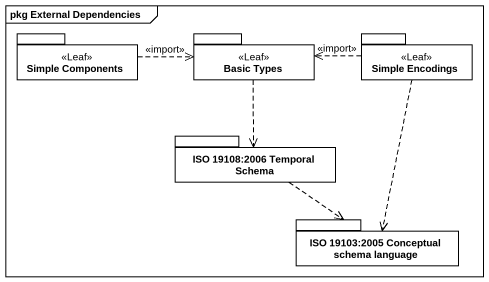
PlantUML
@startuml
mainframe pkg External Dependencies
package "Simple Components" as Simple_Components <<Leaf>> {
}
package "Basic Types" as Basic_Types <<Leaf>> {
}
package "Simple Encodings" as Simple_Encodings <<Leaf>> {
}
package "ISO 19108:2006 Temporal Schema" as ISO_19108_2006_Temporal {
}
package "ISO 19103:2005 Conceptual schema language" as ISO_19103_2005_Conceptual {
}
Simple_Components .right.> Basic_Types : <<import>>
Basic_Types ..> ISO_19108_2006_Temporal
Simple_Encodings .left.> Basic_Types : <<import>>
Simple_Encodings ..> ISO_19103_2005_Conceptual
ISO_19108_2006_Temporal ..> ISO_19103_2005_Conceptual
@enduml
